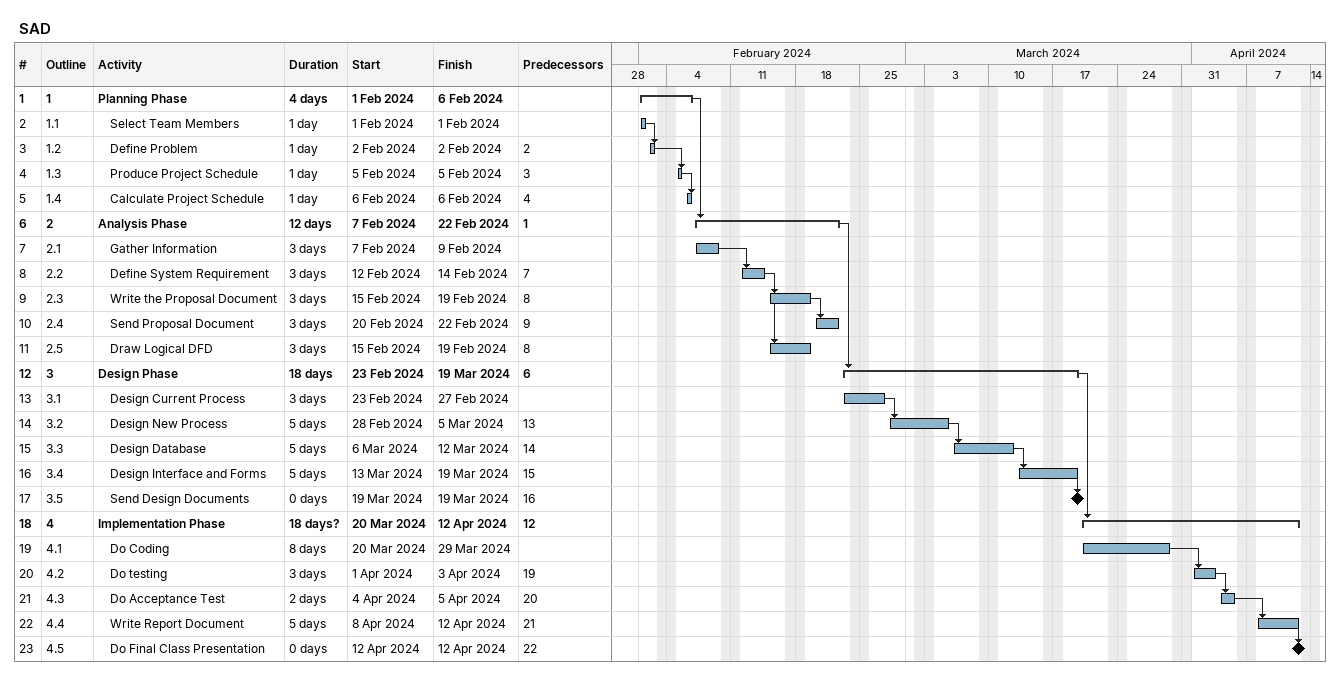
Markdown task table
SAD

| ID | WBS | Task | Duration | Start | Finish | Predecessors |
|---|---|---|---|---|---|---|
| 1 | 1 | **Planning Phase** | 4d | 2024-02-01 | 2024-02-06 |  |
| 2 | 1.1 | Select Team Members | 1d | 2024-02-01 | 2024-02-01 |  |
| 3 | 1.2 | Define Problem | 1d | 2024-02-02 | 2024-02-02 | 2 |
| 4 | 1.3 | Produce Project Schedule | 1d | 2024-02-05 | 2024-02-05 | 3 |
| 5 | 1.4 | Calculate Project Schedule | 1d | 2024-02-06 | 2024-02-06 | 4 |
| 6 | 2 | **Analysis Phase** | 12d | 2024-02-07 | 2024-02-22 | 1 |
| 7 | 2.1 | Gather Information | 3d | 2024-02-07 | 2024-02-09 |  |
| 8 | 2.2 | Define System Requirement | 3d | 2024-02-12 | 2024-02-14 | 7 |
| 9 | 2.3 | Write the Proposal Document | 3d | 2024-02-15 | 2024-02-19 | 8 |
| 10 | 2.4 | Send Proposal Document | 3d | 2024-02-20 | 2024-02-22 | 9 |
| 11 | 2.5 | Draw Logical DFD | 3d | 2024-02-15 | 2024-02-19 | 8 |
| 12 | 3 | **Design Phase** | 18d | 2024-02-23 | 2024-03-19 | 6 |
| 13 | 3.1 | Design Current Process | 3d | 2024-02-23 | 2024-02-27 |  |
| 14 | 3.2 | Design New Process | 5d | 2024-02-28 | 2024-03-05 | 13 |
| 15 | 3.3 | Design Database | 5d | 2024-03-06 | 2024-03-12 | 14 |
| 16 | 3.4 | Design Interface and Forms | 5d | 2024-03-13 | 2024-03-19 | 15 |
| 17 | 3.5 | Send Design Documents | 0d | 2024-03-19 | 2024-03-19 | 16 |
| 18 | 4 | **Implementation Phase** | 18d? | 2024-03-20 | 2024-04-12 | 12 |
| 19 | 4.1 | Do Coding | 8d | 2024-03-20 | 2024-03-29 |  |
| 20 | 4.2 | Do testing | 3d | 2024-04-01 | 2024-04-03 | 19 |
| 21 | 4.3 | Do Acceptance Test | 2d | 2024-04-04 | 2024-04-05 | 20 |
| 22 | 4.4 | Write Report Document | 5d | 2024-04-08 | 2024-04-12 | 21 |
| 23 | 4.5 | Do Final Class Presentation | 0d | 2024-04-12 | 2024-04-12 | 22 |
